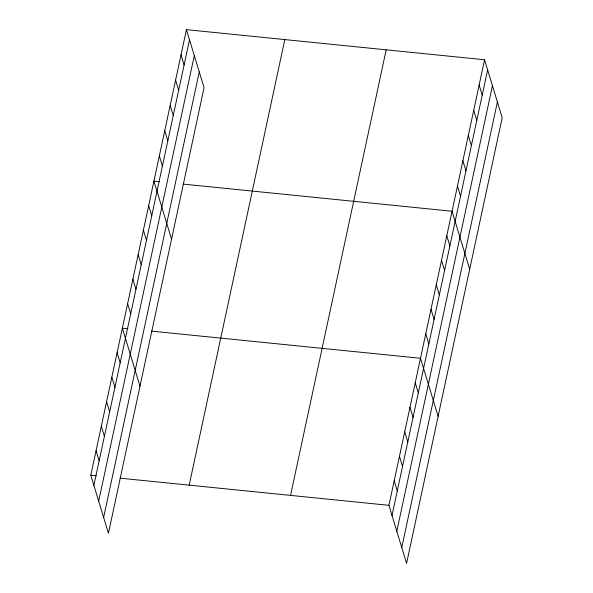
<?xml version="1.0" encoding="UTF-8"?>
<svg xmlns="http://www.w3.org/2000/svg" width="593" height="593" viewBox="0 0 593 593"><rect width="100%" height="100%" fill="white"/><g stroke="black" fill="none" stroke-linecap="round" stroke-linejoin="round"><path stroke-width="0.89" d="M186.432 29.65L204.066 87.675L108.437 533.24L90.811 475.215L186.432 29.65L484.563 59.76L502.189 117.785L406.568 563.35L388.934 505.325L484.563 59.76M93.887 485.341L189.508 39.775M98.69 501.152L194.311 55.586M103.634 517.437L199.263 71.872M189.189 485.148L284.818 39.583M290.555 495.385L386.184 49.819M392.01 515.45L487.639 69.885M396.813 531.254L492.442 85.696M401.765 547.547L497.394 101.981M159.384 181.695L153.921 181.139L171.547 239.172M183.074 184.089L452.051 211.249L469.678 269.274M127.829 328.73L122.366 328.181L139.992 386.206M151.511 331.124L420.496 358.283L438.123 416.316M90.811 475.215L96.274 475.764M119.956 478.158L388.934 505.325M479.144 85.007L482.22 95.132M473.725 110.254L476.802 120.386M468.307 135.5L471.383 145.633M462.888 160.755L465.965 170.88M457.47 186.002L460.546 196.127M446.788 235.755L449.865 245.88M441.533 260.26L444.609 270.393M436.27 284.766L439.346 294.899M431.015 309.272L434.091 319.405M425.752 333.777L428.828 343.91M415.233 382.789L418.31 392.922M409.971 407.302L413.054 417.428M404.715 431.808L407.791 441.933M399.452 456.313L402.536 466.439M394.197 480.819L397.273 490.945M181.013 54.897L184.089 65.03M175.595 80.144L178.671 90.277M170.176 105.398L173.252 115.524M164.758 130.645L167.834 140.771M159.339 155.892L162.415 166.018M148.658 205.645L151.741 215.778M143.402 230.151L146.478 240.284M138.139 254.656L141.216 264.789M132.884 279.17L135.96 289.295M127.621 303.675L130.697 313.801M117.103 352.687L120.179 362.812M111.847 377.192L114.923 387.318M106.584 401.698L109.661 411.824M101.329 426.204L104.405 436.329M96.066 450.71L99.142 460.835"/></g></svg>
